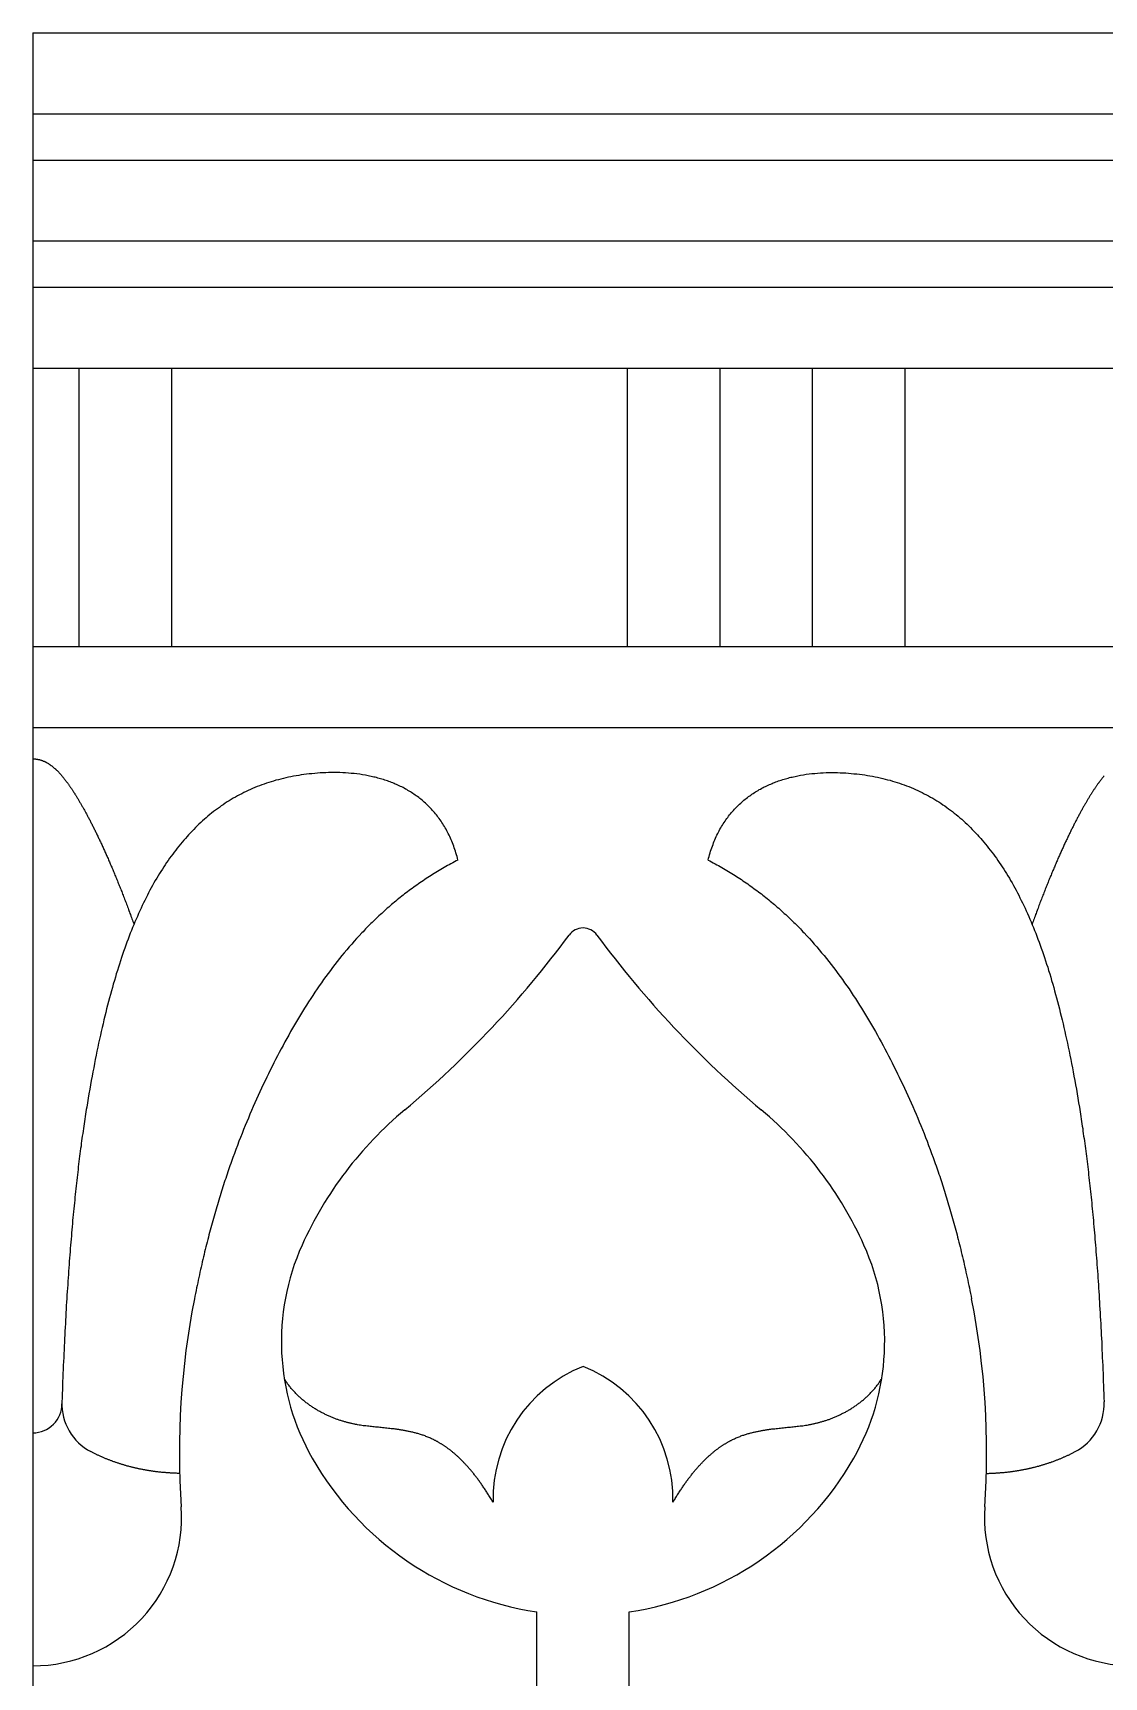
# Model space of a CAD drawing. Extents: x -111 to 2985, y -118 to 122.
# Drawn here: x 88.83 to 102.02, y 20.94 to 41.2 of the extents above; entities that cross this region are included whole.
import ezdxf

# ---------------------------------------------------------------- set-up
doc = ezdxf.new("R2010")
doc.units = 0
doc.layers.add('LAYER_03', color=5, linetype='CONTINUOUS')

msp = doc.modelspace()

# ---------------------------------------------------------------- linework, layer by layer
at = {"layer": 'LAYER_03'}
for points in [[(88.832, 41.2), (88.832, 4.476)], [(88.832, 41.2), (115.933, 41.2)], [(88.832, 40.203), (115.933, 40.203)], [(88.832, 39.633), (115.933, 39.633)], [(88.832, 38.636), (115.933, 38.636)], [(88.832, 38.066), (115.933, 38.066)], [(88.832, 37.069), (115.933, 37.069)], [(89.401, 33.638), (89.401, 37.069)], [(90.541, 33.638), (90.541, 37.069)], [(96.156, 33.638), (96.156, 37.069)], [(97.296, 33.638), (97.296, 37.069)], [(98.435, 33.638), (98.435, 37.069)], [(99.575, 33.638), (99.575, 37.069)], [(88.832, 33.638), (115.933, 33.638)], [(88.832, 32.641), (115.933, 32.641)], [(88.832, 32.254), (88.836, 32.254), (88.84, 32.254), (88.844, 32.254), (88.848, 32.254), (88.853, 32.254), (88.857, 32.253), (88.861, 32.253), (88.865, 32.253), (88.869, 32.252), (88.874, 32.252), (88.878, 32.251), (88.882, 32.251), (88.886, 32.25), (88.89, 32.249), (88.894, 32.248), (88.899, 32.248), (88.903, 32.247), (88.907, 32.246), (88.911, 32.245), (88.915, 32.244), (88.919, 32.243), (88.923, 32.241), (88.928, 32.24), (88.932, 32.239), (88.936, 32.238), (88.94, 32.236), (88.944, 32.235), (88.948, 32.233), (88.952, 32.232), (88.956, 32.23), (88.96, 32.228), (88.964, 32.227), (88.969, 32.225), (88.973, 32.223), (88.977, 32.221), (88.981, 32.219), (88.985, 32.217), (88.989, 32.215), (88.993, 32.213), (88.997, 32.211), (89.001, 32.208), (89.005, 32.206), (89.009, 32.204), (89.014, 32.201), (89.018, 32.199), (89.022, 32.196), (89.026, 32.194), (89.03, 32.191), (89.034, 32.188), (89.038, 32.186), (89.042, 32.183), (89.046, 32.18), (89.05, 32.177), (89.054, 32.174), (89.058, 32.171), (89.063, 32.168), (89.067, 32.165), (89.071, 32.161), (89.075, 32.158), (89.079, 32.155), (89.083, 32.151), (89.087, 32.148), (89.091, 32.144), (89.095, 32.141), (89.1, 32.137), (89.104, 32.133), (89.108, 32.13), (89.112, 32.126), (89.116, 32.122), (89.12, 32.118), (89.124, 32.114), (89.129, 32.11), (89.133, 32.106), (89.137, 32.102), (89.141, 32.097), (89.145, 32.093), (89.149, 32.089), (89.154, 32.084), (89.158, 32.08), (89.162, 32.075), (89.166, 32.071), (89.17, 32.066), (89.174, 32.061), (89.179, 32.056), (89.183, 32.051), (89.187, 32.046), (89.191, 32.041), (89.196, 32.036), (89.2, 32.031), (89.204, 32.026), (89.208, 32.021), (89.213, 32.016), (89.217, 32.01), (89.221, 32.005), (89.226, 31.999), (89.23, 31.994), (89.234, 31.988), (89.239, 31.982), (89.243, 31.977), (89.247, 31.971), (89.252, 31.965), (89.256, 31.959), (89.26, 31.953), (89.265, 31.947), (89.269, 31.941), (89.274, 31.935), (89.278, 31.928), (89.282, 31.922), (89.287, 31.916), (89.291, 31.909), (89.296, 31.903), (89.3, 31.896), (89.305, 31.889), (89.309, 31.883), (89.314, 31.876), (89.318, 31.869), (89.323, 31.862), (89.327, 31.855), (89.332, 31.848), (89.336, 31.841), (89.341, 31.834), (89.346, 31.827), (89.35, 31.819), (89.355, 31.812), (89.359, 31.805), (89.364, 31.797), (89.369, 31.789), (89.373, 31.782), (89.378, 31.774), (89.383, 31.766), (89.388, 31.759), (89.392, 31.751), (89.397, 31.743), (89.402, 31.735), (89.407, 31.727), (89.411, 31.718), (89.416, 31.71), (89.421, 31.702), (89.426, 31.693), (89.431, 31.685), (89.436, 31.677), (89.44, 31.668), (89.445, 31.659), (89.45, 31.651), (89.455, 31.642), (89.46, 31.633), (89.465, 31.624), (89.47, 31.615), (89.475, 31.606), (89.48, 31.597), (89.485, 31.588), (89.49, 31.578), (89.495, 31.569), (89.5, 31.56), (89.505, 31.55), (89.51, 31.541), (89.515, 31.531), (89.52, 31.521), (89.525, 31.512), (89.531, 31.502), (89.536, 31.492), (89.541, 31.482), (89.546, 31.472), (89.551, 31.462), (89.556, 31.452), (89.561, 31.441), (89.567, 31.431), (89.572, 31.421), (89.577, 31.41), (89.582, 31.4), (89.588, 31.389), (89.593, 31.379), (89.598, 31.368), (89.603, 31.357), (89.609, 31.346), (89.614, 31.335), (89.619, 31.324), (89.625, 31.313), (89.63, 31.302), (89.636, 31.291), (89.641, 31.279), (89.646, 31.268), (89.652, 31.256), (89.657, 31.245), (89.663, 31.233), (89.668, 31.222), (89.673, 31.21), (89.679, 31.198), (89.684, 31.186), (89.69, 31.174), (89.695, 31.162), (89.701, 31.15), (89.706, 31.138), (89.712, 31.126), (89.717, 31.113), (89.723, 31.101), (89.729, 31.088), (89.734, 31.076), (89.74, 31.063), (89.745, 31.05), (89.751, 31.038), (89.757, 31.025), (89.762, 31.012), (89.768, 30.999), (89.774, 30.986), (89.779, 30.973), (89.785, 30.959), (89.791, 30.946), (89.796, 30.933), (89.802, 30.919), (89.808, 30.906), (89.814, 30.892), (89.819, 30.878), (89.825, 30.865), (89.831, 30.851), (89.837, 30.837), (89.842, 30.823), (89.848, 30.809), (89.854, 30.795), (89.86, 30.781), (89.866, 30.766), (89.872, 30.752), (89.877, 30.737), (89.883, 30.723), (89.889, 30.708), (89.895, 30.694), (89.901, 30.679), (89.907, 30.664), (89.913, 30.649), (89.919, 30.634), (89.925, 30.619), (89.931, 30.604), (89.937, 30.589), (89.942, 30.573), (89.948, 30.558), (89.954, 30.543), (89.96, 30.527), (89.966, 30.511), (89.973, 30.496), (89.979, 30.48), (89.985, 30.464), (89.991, 30.448), (89.997, 30.432), (90.003, 30.416), (90.009, 30.4), (90.015, 30.384), (90.021, 30.367), (90.027, 30.351), (90.033, 30.335), (90.039, 30.318), (90.046, 30.301), (90.052, 30.285), (90.058, 30.268), (90.064, 30.251), (90.07, 30.234), (90.076, 30.217)], [(94.066, 31.007), (94.061, 31.029), (94.055, 31.052), (94.048, 31.073), (94.042, 31.095), (94.035, 31.117), (94.028, 31.138), (94.021, 31.158), (94.014, 31.179), (94.006, 31.199), (93.999, 31.219), (93.991, 31.239), (93.982, 31.258), (93.974, 31.277), (93.965, 31.296), (93.957, 31.315), (93.948, 31.333), (93.938, 31.351), (93.929, 31.369), (93.92, 31.387), (93.91, 31.404), (93.9, 31.421), (93.89, 31.438), (93.879, 31.454), (93.869, 31.471), (93.858, 31.487), (93.847, 31.502), (93.836, 31.518), (93.825, 31.533), (93.814, 31.548), (93.802, 31.563), (93.79, 31.577), (93.779, 31.592), (93.767, 31.606), (93.754, 31.62), (93.742, 31.633), (93.73, 31.647), (93.717, 31.66), (93.704, 31.672), (93.691, 31.685), (93.678, 31.698), (93.665, 31.71), (93.652, 31.722), (93.638, 31.733), (93.624, 31.745), (93.611, 31.756), (93.597, 31.767), (93.583, 31.778), (93.569, 31.789), (93.554, 31.799), (93.54, 31.809), (93.525, 31.819), (93.511, 31.829), (93.496, 31.839), (93.481, 31.848), (93.466, 31.857), (93.451, 31.866), (93.436, 31.875), (93.421, 31.883), (93.405, 31.892), (93.39, 31.9), (93.374, 31.908), (93.359, 31.915), (93.343, 31.923), (93.327, 31.93), (93.311, 31.938), (93.295, 31.944), (93.279, 31.951), (93.263, 31.958), (93.247, 31.964), (93.231, 31.97), (93.214, 31.977), (93.198, 31.982), (93.181, 31.988), (93.165, 31.994), (93.148, 31.999), (93.131, 32.004), (93.114, 32.009), (93.098, 32.014), (93.081, 32.018), (93.064, 32.023), (93.047, 32.027), (93.03, 32.031), (93.013, 32.035), (92.996, 32.039), (92.978, 32.043), (92.961, 32.046), (92.944, 32.05), (92.927, 32.053), (92.892, 32.059), (92.858, 32.064), (92.823, 32.069), (92.788, 32.073), (92.753, 32.076), (92.718, 32.079), (92.683, 32.082), (92.648, 32.084), (92.613, 32.085), (92.578, 32.086), (92.544, 32.086), (92.509, 32.086), (92.474, 32.085), (92.44, 32.084), (92.405, 32.083), (92.371, 32.081), (92.337, 32.078), (92.303, 32.076), (92.269, 32.072), (92.236, 32.069), (92.203, 32.065), (92.17, 32.061), (92.137, 32.056), (92.105, 32.051), (92.073, 32.046), (92.041, 32.04), (92.009, 32.034), (91.978, 32.027), (91.947, 32.02), (91.916, 32.013), (91.886, 32.006), (91.855, 31.998), (91.825, 31.99), (91.795, 31.981), (91.766, 31.972), (91.737, 31.963), (91.708, 31.953), (91.679, 31.943), (91.65, 31.933), (91.622, 31.922), (91.594, 31.912), (91.566, 31.9), (91.538, 31.889), (91.511, 31.877), (91.484, 31.864), (91.457, 31.852), (91.43, 31.839), (91.404, 31.825), (91.378, 31.812), (91.352, 31.798), (91.326, 31.783), (91.3, 31.769), (91.275, 31.754), (91.25, 31.738), (91.225, 31.723), (91.2, 31.707), (91.176, 31.69), (91.152, 31.674), (91.128, 31.657), (91.104, 31.64), (91.08, 31.622), (91.057, 31.604), (91.033, 31.586), (91.01, 31.567), (90.988, 31.548), (90.965, 31.529), (90.943, 31.51), (90.921, 31.49), (90.899, 31.47), (90.877, 31.449), (90.855, 31.429), (90.834, 31.408), (90.813, 31.386), (90.792, 31.365), (90.771, 31.343), (90.75, 31.32), (90.73, 31.298), (90.709, 31.275), (90.689, 31.252), (90.669, 31.228), (90.649, 31.204), (90.63, 31.18), (90.61, 31.156), (90.591, 31.131), (90.572, 31.106), (90.553, 31.081), (90.535, 31.056), (90.516, 31.03), (90.498, 31.003), (90.479, 30.977), (90.461, 30.95), (90.444, 30.923), (90.426, 30.896), (90.408, 30.868), (90.391, 30.84), (90.374, 30.812), (90.356, 30.783), (90.339, 30.754), (90.323, 30.725), (90.306, 30.695), (90.29, 30.665), (90.273, 30.635), (90.257, 30.605), (90.241, 30.574), (90.225, 30.543), (90.209, 30.511), (90.194, 30.479), (90.178, 30.447), (90.163, 30.414), (90.148, 30.381), (90.133, 30.348), (90.118, 30.314), (90.103, 30.28), (90.088, 30.246), (90.074, 30.211), (90.06, 30.176), (90.045, 30.141), (90.031, 30.105), (90.017, 30.069), (90.003, 30.032), (89.99, 29.995), (89.976, 29.958), (89.963, 29.92), (89.949, 29.882), (89.936, 29.844), (89.923, 29.805), (89.91, 29.766), (89.897, 29.726), (89.884, 29.686), (89.872, 29.646), (89.859, 29.605), (89.847, 29.564), (89.835, 29.522), (89.822, 29.48), (89.81, 29.438), (89.798, 29.395), (89.786, 29.352), (89.775, 29.308), (89.763, 29.264), (89.751, 29.22), (89.74, 29.175), (89.729, 29.129), (89.717, 29.084), (89.706, 29.038), (89.695, 28.991), (89.684, 28.944), (89.673, 28.896), (89.663, 28.849), (89.652, 28.8), (89.641, 28.752), (89.631, 28.702), (89.62, 28.653), (89.61, 28.603), (89.6, 28.552), (89.59, 28.501), (89.58, 28.449), (89.57, 28.397), (89.56, 28.345), (89.55, 28.292), (89.54, 28.238), (89.531, 28.184), (89.521, 28.129), (89.512, 28.073), (89.503, 28.017), (89.494, 27.961), (89.489, 27.932), (89.484, 27.904), (89.48, 27.875), (89.475, 27.846), (89.471, 27.816), (89.467, 27.787), (89.462, 27.757), (89.458, 27.728), (89.453, 27.698), (89.449, 27.668), (89.445, 27.637), (89.44, 27.607), (89.436, 27.576), (89.432, 27.546), (89.428, 27.515), (89.424, 27.483), (89.419, 27.452), (89.415, 27.42), (89.411, 27.389), (89.407, 27.357), (89.403, 27.325), (89.399, 27.292), (89.395, 27.26), (89.391, 27.227), (89.387, 27.194), (89.383, 27.161), (89.379, 27.128), (89.376, 27.094), (89.372, 27.06), (89.368, 27.026), (89.364, 26.992), (89.361, 26.958), (89.357, 26.923), (89.353, 26.888), (89.35, 26.853), (89.346, 26.818), (89.342, 26.783), (89.339, 26.747), (89.335, 26.711), (89.332, 26.675), (89.328, 26.638), (89.325, 26.602), (89.321, 26.565), (89.318, 26.528), (89.315, 26.49), (89.311, 26.453), (89.308, 26.415), (89.305, 26.377), (89.302, 26.338), (89.298, 26.3), (89.295, 26.261), (89.292, 26.222), (89.289, 26.182), (89.286, 26.143), (89.283, 26.103), (89.28, 26.063), (89.277, 26.023), (89.274, 25.982), (89.271, 25.941), (89.268, 25.9), (89.265, 25.858), (89.262, 25.817), (89.26, 25.775), (89.257, 25.733), (89.254, 25.69), (89.251, 25.647), (89.249, 25.604), (89.246, 25.561), (89.243, 25.517), (89.241, 25.473), (89.238, 25.429), (89.236, 25.385), (89.233, 25.34), (89.231, 25.295), (89.229, 25.249), (89.226, 25.204), (89.224, 25.158), (89.222, 25.112), (89.219, 25.065), (89.217, 25.018), (89.215, 24.971), (89.213, 24.924), (89.211, 24.876), (89.208, 24.828), (89.206, 24.779), (89.204, 24.731), (89.202, 24.682), (89.2, 24.632), (89.198, 24.583), (89.197, 24.533), (89.195, 24.482), (89.193, 24.432), (89.191, 24.381), (89.189, 24.33)], [(97.148, 31.007), (97.153, 31.029), (97.159, 31.052), (97.166, 31.073), (97.172, 31.095), (97.179, 31.117), (97.186, 31.138), (97.193, 31.158), (97.2, 31.179), (97.208, 31.199), (97.215, 31.219), (97.223, 31.239), (97.231, 31.258), (97.24, 31.277), (97.248, 31.296), (97.257, 31.315), (97.266, 31.333), (97.275, 31.351), (97.285, 31.369), (97.294, 31.387), (97.304, 31.404), (97.314, 31.421), (97.324, 31.438), (97.335, 31.454), (97.345, 31.471), (97.356, 31.487), (97.367, 31.502), (97.378, 31.518), (97.389, 31.533), (97.4, 31.548), (97.412, 31.563), (97.423, 31.577), (97.435, 31.592), (97.447, 31.606), (97.46, 31.62), (97.472, 31.633), (97.484, 31.647), (97.497, 31.66), (97.51, 31.672), (97.523, 31.685), (97.536, 31.698), (97.549, 31.71), (97.562, 31.722), (97.576, 31.733), (97.589, 31.745), (97.603, 31.756), (97.617, 31.767), (97.631, 31.778), (97.645, 31.789), (97.66, 31.799), (97.674, 31.809), (97.688, 31.819), (97.703, 31.829), (97.718, 31.839), (97.733, 31.848), (97.748, 31.857), (97.763, 31.866), (97.778, 31.875), (97.793, 31.883), (97.808, 31.892), (97.824, 31.9), (97.839, 31.908), (97.855, 31.915), (97.871, 31.923), (97.887, 31.93), (97.903, 31.938), (97.919, 31.944), (97.935, 31.951), (97.951, 31.958), (97.967, 31.964), (97.983, 31.97), (98, 31.977), (98.016, 31.982), (98.033, 31.988), (98.049, 31.994), (98.066, 31.999), (98.083, 32.004), (98.099, 32.009), (98.116, 32.014), (98.133, 32.018), (98.15, 32.023), (98.167, 32.027), (98.184, 32.031), (98.201, 32.035), (98.218, 32.039), (98.235, 32.043), (98.253, 32.046), (98.27, 32.05), (98.287, 32.053), (98.322, 32.059), (98.356, 32.064), (98.391, 32.069), (98.426, 32.073), (98.461, 32.076), (98.496, 32.079), (98.531, 32.082), (98.566, 32.084), (98.601, 32.085), (98.636, 32.086), (98.67, 32.086), (98.705, 32.086), (98.74, 32.085), (98.774, 32.084), (98.809, 32.083), (98.843, 32.081), (98.877, 32.078), (98.911, 32.076), (98.944, 32.072), (98.978, 32.069), (99.011, 32.065), (99.044, 32.061), (99.077, 32.056), (99.109, 32.051), (99.141, 32.046), (99.173, 32.04), (99.205, 32.034), (99.236, 32.027), (99.267, 32.02), (99.298, 32.013), (99.328, 32.006), (99.359, 31.998), (99.389, 31.99), (99.419, 31.981), (99.448, 31.972), (99.477, 31.963), (99.506, 31.953), (99.535, 31.943), (99.564, 31.933), (99.592, 31.922), (99.62, 31.912), (99.648, 31.9), (99.676, 31.889), (99.703, 31.877), (99.73, 31.864), (99.757, 31.852), (99.784, 31.839), (99.81, 31.825), (99.836, 31.812), (99.862, 31.798), (99.888, 31.783), (99.914, 31.769), (99.939, 31.754), (99.964, 31.738), (99.989, 31.723), (100.014, 31.707), (100.038, 31.69), (100.062, 31.674), (100.086, 31.657), (100.11, 31.64), (100.134, 31.622), (100.157, 31.604), (100.18, 31.586), (100.203, 31.567), (100.226, 31.548), (100.249, 31.529), (100.271, 31.51), (100.293, 31.49), (100.315, 31.47), (100.337, 31.449), (100.359, 31.429), (100.38, 31.408), (100.401, 31.386), (100.422, 31.365), (100.443, 31.343), (100.464, 31.32), (100.484, 31.298), (100.505, 31.275), (100.525, 31.252), (100.545, 31.228), (100.564, 31.204), (100.584, 31.18), (100.603, 31.156), (100.623, 31.131), (100.642, 31.106), (100.661, 31.081), (100.679, 31.056), (100.698, 31.03), (100.716, 31.003), (100.734, 30.977), (100.753, 30.95), (100.77, 30.923), (100.788, 30.896), (100.806, 30.868), (100.823, 30.84), (100.84, 30.812), (100.858, 30.783), (100.874, 30.754), (100.891, 30.725), (100.908, 30.695), (100.924, 30.665), (100.941, 30.635), (100.957, 30.605), (100.973, 30.574), (100.989, 30.543), (101.005, 30.511), (101.02, 30.479), (101.036, 30.447), (101.051, 30.414), (101.066, 30.381), (101.081, 30.348), (101.096, 30.314), (101.111, 30.28), (101.125, 30.246), (101.14, 30.211), (101.154, 30.176), (101.169, 30.141), (101.183, 30.105), (101.197, 30.069), (101.21, 30.032), (101.224, 29.995), (101.238, 29.958), (101.251, 29.92), (101.265, 29.882), (101.278, 29.844), (101.291, 29.805), (101.304, 29.766), (101.317, 29.726), (101.33, 29.686), (101.342, 29.646), (101.355, 29.605), (101.367, 29.564), (101.379, 29.522), (101.392, 29.48), (101.404, 29.438), (101.416, 29.395), (101.428, 29.352), (101.439, 29.308), (101.451, 29.264), (101.462, 29.22), (101.474, 29.175), (101.485, 29.129), (101.497, 29.084), (101.508, 29.038), (101.519, 28.991), (101.53, 28.944), (101.541, 28.896), (101.551, 28.849), (101.562, 28.8), (101.573, 28.752), (101.583, 28.702), (101.593, 28.653), (101.604, 28.603), (101.614, 28.552), (101.624, 28.501), (101.634, 28.449), (101.644, 28.397), (101.654, 28.345), (101.664, 28.292), (101.673, 28.238), (101.683, 28.184), (101.693, 28.129), (101.702, 28.073), (101.711, 28.017), (101.72, 27.961), (101.725, 27.932), (101.73, 27.904), (101.734, 27.875), (101.739, 27.846), (101.743, 27.816), (101.747, 27.787), (101.752, 27.757), (101.756, 27.728), (101.761, 27.698), (101.765, 27.668), (101.769, 27.637), (101.773, 27.607), (101.778, 27.576), (101.782, 27.546), (101.786, 27.515), (101.79, 27.483), (101.794, 27.452), (101.799, 27.42), (101.803, 27.389), (101.807, 27.357), (101.811, 27.325), (101.815, 27.292), (101.819, 27.26), (101.823, 27.227), (101.827, 27.194), (101.831, 27.161), (101.834, 27.128), (101.838, 27.094), (101.842, 27.06), (101.846, 27.026), (101.85, 26.992), (101.853, 26.958), (101.857, 26.923), (101.861, 26.888), (101.864, 26.853), (101.868, 26.818), (101.872, 26.783), (101.875, 26.747), (101.879, 26.711), (101.882, 26.675), (101.886, 26.638), (101.889, 26.602), (101.893, 26.565), (101.896, 26.528), (101.899, 26.49), (101.903, 26.453), (101.906, 26.415), (101.909, 26.377), (101.912, 26.338), (101.916, 26.3), (101.919, 26.261), (101.922, 26.222), (101.925, 26.182), (101.928, 26.143), (101.931, 26.103), (101.934, 26.063), (101.937, 26.023), (101.94, 25.982), (101.943, 25.941), (101.946, 25.9), (101.949, 25.858), (101.952, 25.817), (101.954, 25.775), (101.957, 25.733), (101.96, 25.69), (101.963, 25.647), (101.965, 25.604), (101.968, 25.561), (101.97, 25.517), (101.973, 25.473), (101.976, 25.429), (101.978, 25.385), (101.981, 25.34), (101.983, 25.295), (101.985, 25.249), (101.988, 25.204), (101.99, 25.158), (101.992, 25.112), (101.995, 25.065), (101.997, 25.018), (101.999, 24.971), (102.001, 24.924), (102.003, 24.876), (102.005, 24.828), (102.008, 24.779), (102.01, 24.731), (102.012, 24.682), (102.014, 24.632), (102.015, 24.583), (102.017, 24.533), (102.019, 24.482), (102.021, 24.432), (102.023, 24.381), (102.025, 24.33)], [(102.027, 32.046), (102.023, 32.041), (102.018, 32.036), (102.014, 32.031), (102.01, 32.026), (102.005, 32.021), (102.001, 32.016), (101.997, 32.01), (101.993, 32.005), (101.988, 31.999), (101.984, 31.994), (101.98, 31.988), (101.975, 31.982), (101.971, 31.977), (101.967, 31.971), (101.962, 31.965), (101.958, 31.959), (101.954, 31.953), (101.949, 31.947), (101.945, 31.941), (101.94, 31.935), (101.936, 31.928), (101.932, 31.922), (101.927, 31.916), (101.923, 31.909), (101.918, 31.903), (101.914, 31.896), (101.909, 31.889), (101.905, 31.883), (101.9, 31.876), (101.896, 31.869), (101.891, 31.862), (101.887, 31.855), (101.882, 31.848), (101.878, 31.841), (101.873, 31.834), (101.868, 31.827), (101.864, 31.819), (101.859, 31.812), (101.854, 31.805), (101.85, 31.797), (101.845, 31.789), (101.84, 31.782), (101.836, 31.774), (101.831, 31.766), (101.826, 31.759), (101.822, 31.751), (101.817, 31.743), (101.812, 31.735), (101.807, 31.727), (101.803, 31.718), (101.798, 31.71), (101.793, 31.702), (101.788, 31.693), (101.783, 31.685), (101.778, 31.677), (101.773, 31.668), (101.769, 31.659), (101.764, 31.651), (101.759, 31.642), (101.754, 31.633), (101.749, 31.624), (101.744, 31.615), (101.739, 31.606), (101.734, 31.597), (101.729, 31.588), (101.724, 31.578), (101.719, 31.569), (101.714, 31.56), (101.709, 31.55), (101.704, 31.541), (101.699, 31.531), (101.694, 31.521), (101.689, 31.512), (101.683, 31.502), (101.678, 31.492), (101.673, 31.482), (101.668, 31.472), (101.663, 31.462), (101.658, 31.452), (101.652, 31.441), (101.647, 31.431), (101.642, 31.421), (101.637, 31.41), (101.632, 31.4), (101.626, 31.389), (101.621, 31.379), (101.616, 31.368), (101.61, 31.357), (101.605, 31.346), (101.6, 31.335), (101.595, 31.324), (101.589, 31.313), (101.584, 31.302), (101.578, 31.291), (101.573, 31.279), (101.568, 31.268), (101.562, 31.256), (101.557, 31.245), (101.551, 31.233), (101.546, 31.222), (101.541, 31.21), (101.535, 31.198), (101.53, 31.186), (101.524, 31.174), (101.519, 31.162), (101.513, 31.15), (101.508, 31.138), (101.502, 31.126), (101.496, 31.113), (101.491, 31.101), (101.485, 31.088), (101.48, 31.076), (101.474, 31.063), (101.469, 31.05), (101.463, 31.038), (101.457, 31.025), (101.452, 31.012), (101.446, 30.999), (101.44, 30.986), (101.435, 30.973), (101.429, 30.959), (101.423, 30.946), (101.418, 30.933), (101.412, 30.919), (101.406, 30.906), (101.4, 30.892), (101.395, 30.878), (101.389, 30.865), (101.383, 30.851), (101.377, 30.837), (101.372, 30.823), (101.366, 30.809), (101.36, 30.795), (101.354, 30.781), (101.348, 30.766), (101.342, 30.752), (101.337, 30.737), (101.331, 30.723), (101.325, 30.708), (101.319, 30.694), (101.313, 30.679), (101.307, 30.664), (101.301, 30.649), (101.295, 30.634), (101.289, 30.619), (101.283, 30.604), (101.277, 30.589), (101.271, 30.573), (101.265, 30.558), (101.259, 30.543), (101.253, 30.527), (101.247, 30.511), (101.241, 30.496), (101.235, 30.48), (101.229, 30.464), (101.223, 30.448), (101.217, 30.432), (101.211, 30.416), (101.205, 30.4), (101.199, 30.384), (101.193, 30.367), (101.187, 30.351), (101.181, 30.335), (101.175, 30.318), (101.168, 30.301), (101.162, 30.285), (101.156, 30.268), (101.15, 30.251), (101.144, 30.234), (101.138, 30.217)], [(94.066, 31.007), (94.045, 30.996), (94.024, 30.985), (94.002, 30.973), (93.981, 30.962), (93.96, 30.95), (93.939, 30.939), (93.918, 30.927), (93.898, 30.915), (93.877, 30.903), (93.857, 30.891), (93.836, 30.879), (93.816, 30.867), (93.796, 30.855), (93.775, 30.843), (93.755, 30.83), (93.735, 30.818), (93.716, 30.805), (93.696, 30.792), (93.676, 30.779), (93.657, 30.766), (93.637, 30.753), (93.618, 30.74), (93.598, 30.727), (93.579, 30.714), (93.56, 30.7), (93.541, 30.687), (93.522, 30.673), (93.503, 30.659), (93.484, 30.646), (93.466, 30.632), (93.447, 30.618), (93.429, 30.604), (93.41, 30.59), (93.392, 30.575), (93.374, 30.561), (93.356, 30.547), (93.338, 30.532), (93.32, 30.517), (93.302, 30.503), (93.284, 30.488), (93.266, 30.473), (93.249, 30.458), (93.231, 30.443), (93.214, 30.428), (93.196, 30.413), (93.179, 30.398), (93.162, 30.382), (93.145, 30.367), (93.128, 30.351), (93.111, 30.336), (93.094, 30.32), (93.077, 30.304), (93.06, 30.288), (93.044, 30.272), (93.027, 30.256), (93.011, 30.24), (92.994, 30.224), (92.978, 30.208), (92.962, 30.192), (92.946, 30.175), (92.93, 30.159), (92.914, 30.142), (92.898, 30.125), (92.882, 30.109), (92.85, 30.075), (92.819, 30.041), (92.788, 30.007), (92.758, 29.972), (92.727, 29.937), (92.697, 29.902), (92.667, 29.866), (92.638, 29.831), (92.609, 29.794), (92.58, 29.758), (92.551, 29.721), (92.523, 29.685), (92.495, 29.647), (92.467, 29.61), (92.439, 29.572), (92.412, 29.534), (92.385, 29.496), (92.358, 29.457), (92.331, 29.419), (92.305, 29.38), (92.279, 29.34), (92.253, 29.301), (92.227, 29.261), (92.201, 29.221), (92.176, 29.181), (92.151, 29.14), (92.126, 29.1), (92.102, 29.059), (92.077, 29.018), (92.053, 28.976), (92.029, 28.935), (92.005, 28.893), (91.982, 28.851), (91.958, 28.809), (91.935, 28.766), (91.912, 28.723), (91.889, 28.681), (91.866, 28.638), (91.844, 28.594), (91.821, 28.551), (91.799, 28.507), (91.777, 28.463), (91.755, 28.419), (91.734, 28.375), (91.712, 28.331), (91.691, 28.286), (91.669, 28.242), (91.648, 28.197), (91.627, 28.152), (91.607, 28.106), (91.586, 28.061), (91.565, 28.015), (91.545, 27.969), (91.525, 27.923), (91.505, 27.876), (91.485, 27.829), (91.465, 27.782), (91.446, 27.735), (91.426, 27.687), (91.407, 27.639), (91.388, 27.59), (91.369, 27.542), (91.35, 27.492), (91.332, 27.443), (91.313, 27.393), (91.295, 27.343), (91.286, 27.318), (91.277, 27.292), (91.268, 27.267), (91.259, 27.241), (91.25, 27.215), (91.241, 27.19), (91.232, 27.164), (91.223, 27.138), (91.214, 27.112), (91.206, 27.085), (91.197, 27.059), (91.188, 27.033), (91.18, 27.006), (91.171, 26.979), (91.163, 26.952), (91.154, 26.926), (91.146, 26.898), (91.137, 26.871), (91.129, 26.844), (91.121, 26.817), (91.112, 26.789), (91.104, 26.761), (91.096, 26.734), (91.088, 26.706), (91.079, 26.678), (91.071, 26.649), (91.063, 26.621), (91.055, 26.592), (91.047, 26.564), (91.039, 26.535), (91.032, 26.506), (91.024, 26.477), (91.016, 26.448), (91.008, 26.419), (91, 26.389), (90.993, 26.36), (90.985, 26.33), (90.977, 26.3), (90.97, 26.27), (90.962, 26.24), (90.955, 26.209), (90.947, 26.179), (90.94, 26.148), (90.933, 26.117), (90.925, 26.086), (90.918, 26.055), (90.911, 26.024), (90.904, 25.992), (90.897, 25.961), (90.889, 25.929), (90.882, 25.897), (90.875, 25.865), (90.868, 25.832), (90.861, 25.8), (90.855, 25.767), (90.848, 25.735), (90.841, 25.702), (90.834, 25.668), (90.827, 25.635), (90.821, 25.601)], [(97.148, 31.007), (97.169, 30.996), (97.19, 30.985), (97.212, 30.973), (97.233, 30.962), (97.254, 30.95), (97.275, 30.939), (97.295, 30.927), (97.316, 30.915), (97.337, 30.903), (97.357, 30.891), (97.378, 30.879), (97.398, 30.867), (97.418, 30.855), (97.439, 30.843), (97.459, 30.83), (97.479, 30.818), (97.498, 30.805), (97.518, 30.792), (97.538, 30.779), (97.557, 30.766), (97.577, 30.753), (97.596, 30.74), (97.616, 30.727), (97.635, 30.714), (97.654, 30.7), (97.673, 30.687), (97.692, 30.673), (97.711, 30.659), (97.729, 30.646), (97.748, 30.632), (97.767, 30.618), (97.785, 30.604), (97.804, 30.59), (97.822, 30.575), (97.84, 30.561), (97.858, 30.547), (97.876, 30.532), (97.894, 30.517), (97.912, 30.503), (97.93, 30.488), (97.948, 30.473), (97.965, 30.458), (97.983, 30.443), (98, 30.428), (98.018, 30.413), (98.035, 30.398), (98.052, 30.382), (98.069, 30.367), (98.086, 30.351), (98.103, 30.336), (98.12, 30.32), (98.137, 30.304), (98.154, 30.288), (98.17, 30.272), (98.187, 30.256), (98.203, 30.24), (98.22, 30.224), (98.236, 30.208), (98.252, 30.192), (98.268, 30.175), (98.284, 30.159), (98.3, 30.142), (98.316, 30.125), (98.332, 30.109), (98.364, 30.075), (98.395, 30.041), (98.426, 30.007), (98.456, 29.972), (98.487, 29.937), (98.517, 29.902), (98.546, 29.866), (98.576, 29.831), (98.605, 29.794), (98.634, 29.758), (98.663, 29.721), (98.691, 29.685), (98.719, 29.647), (98.747, 29.61), (98.775, 29.572), (98.802, 29.534), (98.829, 29.496), (98.856, 29.457), (98.883, 29.419), (98.909, 29.38), (98.935, 29.34), (98.961, 29.301), (98.987, 29.261), (99.012, 29.221), (99.038, 29.181), (99.063, 29.14), (99.088, 29.1), (99.112, 29.059), (99.137, 29.018), (99.161, 28.976), (99.185, 28.935), (99.209, 28.893), (99.232, 28.851), (99.256, 28.809), (99.279, 28.766), (99.302, 28.723), (99.325, 28.681), (99.348, 28.638), (99.37, 28.594), (99.393, 28.551), (99.415, 28.507), (99.437, 28.463), (99.459, 28.419), (99.48, 28.375), (99.502, 28.331), (99.523, 28.286), (99.545, 28.242), (99.566, 28.197), (99.587, 28.152), (99.607, 28.106), (99.628, 28.061), (99.649, 28.015), (99.669, 27.969), (99.689, 27.923), (99.709, 27.876), (99.729, 27.829), (99.749, 27.782), (99.768, 27.735), (99.788, 27.687), (99.807, 27.639), (99.826, 27.59), (99.845, 27.542), (99.864, 27.492), (99.882, 27.443), (99.901, 27.393), (99.919, 27.343), (99.928, 27.318), (99.937, 27.292), (99.946, 27.267), (99.955, 27.241), (99.964, 27.215), (99.973, 27.19), (99.982, 27.164), (99.991, 27.138), (100, 27.112), (100.008, 27.085), (100.017, 27.059), (100.026, 27.033), (100.034, 27.006), (100.043, 26.979), (100.051, 26.952), (100.06, 26.926), (100.068, 26.898), (100.077, 26.871), (100.085, 26.844), (100.093, 26.817), (100.102, 26.789), (100.11, 26.761), (100.118, 26.734), (100.126, 26.706), (100.134, 26.678), (100.143, 26.649), (100.151, 26.621), (100.159, 26.592), (100.167, 26.564), (100.175, 26.535), (100.182, 26.506), (100.19, 26.477), (100.198, 26.448), (100.206, 26.419), (100.214, 26.389), (100.221, 26.36), (100.229, 26.33), (100.236, 26.3), (100.244, 26.27), (100.252, 26.24), (100.259, 26.209), (100.266, 26.179), (100.274, 26.148), (100.281, 26.117), (100.289, 26.086), (100.296, 26.055), (100.303, 26.024), (100.31, 25.992), (100.317, 25.961), (100.324, 25.929), (100.332, 25.897), (100.339, 25.865), (100.346, 25.832), (100.352, 25.8), (100.359, 25.767), (100.366, 25.735), (100.373, 25.702), (100.38, 25.668), (100.387, 25.635), (100.393, 25.601)], [(94.499, 23.094), (94.492, 23.106), (94.485, 23.118), (94.478, 23.13), (94.471, 23.141), (94.464, 23.153), (94.457, 23.164), (94.449, 23.176), (94.442, 23.187), (94.435, 23.198), (94.428, 23.209), (94.421, 23.22), (94.414, 23.231), (94.407, 23.242), (94.4, 23.252), (94.393, 23.263), (94.386, 23.273), (94.379, 23.283), (94.372, 23.294), (94.365, 23.304), (94.358, 23.314), (94.351, 23.324), (94.345, 23.333), (94.338, 23.343), (94.331, 23.353), (94.324, 23.362), (94.317, 23.371), (94.31, 23.381), (94.303, 23.39), (94.296, 23.399), (94.289, 23.408), (94.283, 23.417), (94.276, 23.425), (94.269, 23.434), (94.262, 23.443), (94.255, 23.451), (94.249, 23.46), (94.242, 23.468), (94.235, 23.476), (94.228, 23.484), (94.221, 23.492), (94.215, 23.5), (94.208, 23.508), (94.201, 23.516), (94.195, 23.523), (94.188, 23.531), (94.181, 23.538), (94.175, 23.546), (94.168, 23.553), (94.161, 23.56), (94.155, 23.568), (94.148, 23.575), (94.141, 23.582), (94.135, 23.588), (94.128, 23.595), (94.122, 23.602), (94.115, 23.609), (94.108, 23.615), (94.102, 23.622), (94.095, 23.628), (94.089, 23.634), (94.082, 23.64), (94.076, 23.647), (94.069, 23.653), (94.063, 23.659), (94.056, 23.665), (94.05, 23.67), (94.043, 23.676), (94.037, 23.682), (94.031, 23.687), (94.024, 23.693), (94.018, 23.698), (94.011, 23.704), (94.005, 23.709), (93.999, 23.714), (93.992, 23.72), (93.986, 23.725), (93.979, 23.73), (93.973, 23.735), (93.967, 23.74), (93.961, 23.744), (93.954, 23.749), (93.948, 23.754), (93.942, 23.758), (93.935, 23.763), (93.929, 23.767), (93.923, 23.772), (93.917, 23.776), (93.911, 23.78), (93.904, 23.785), (93.898, 23.789), (93.892, 23.793), (93.886, 23.797), (93.88, 23.801), (93.874, 23.805), (93.867, 23.809), (93.861, 23.813), (93.855, 23.816), (93.849, 23.82), (93.843, 23.824), (93.837, 23.827), (93.831, 23.831), (93.825, 23.834), (93.819, 23.838), (93.813, 23.841), (93.807, 23.844), (93.801, 23.847), (93.795, 23.851), (93.789, 23.854), (93.783, 23.857), (93.777, 23.86), (93.771, 23.863), (93.765, 23.866), (93.754, 23.871), (93.742, 23.877), (93.73, 23.882), (93.719, 23.887), (93.707, 23.892), (93.696, 23.897), (93.684, 23.902), (93.673, 23.906), (93.661, 23.911), (93.65, 23.915), (93.639, 23.919), (93.628, 23.923), (93.617, 23.926), (93.606, 23.93), (93.595, 23.933), (93.584, 23.936), (93.573, 23.94), (93.562, 23.943), (93.551, 23.946), (93.541, 23.948), (93.53, 23.951), (93.519, 23.954), (93.509, 23.956), (93.498, 23.959), (93.488, 23.961), (93.478, 23.963), (93.467, 23.966), (93.457, 23.968), (93.447, 23.97), (93.437, 23.972), (93.427, 23.974), (93.417, 23.976), (93.407, 23.977), (93.397, 23.979), (93.387, 23.981), (93.377, 23.983), (93.368, 23.984), (93.358, 23.986), (93.348, 23.987), (93.339, 23.989), (93.329, 23.99), (93.32, 23.992), (93.311, 23.993), (93.301, 23.994), (93.292, 23.995), (93.283, 23.997), (93.273, 23.998), (93.264, 23.999), (93.246, 24.001), (93.228, 24.003), (93.21, 24.005), (93.192, 24.007), (93.174, 24.009), (93.157, 24.011), (93.139, 24.013), (93.122, 24.014), (93.104, 24.016), (93.087, 24.018), (93.07, 24.019), (93.053, 24.021), (93.036, 24.022), (93.019, 24.024), (93.002, 24.026), (92.985, 24.028), (92.968, 24.03), (92.951, 24.032), (92.934, 24.034), (92.917, 24.036), (92.899, 24.038), (92.882, 24.041), (92.865, 24.044), (92.848, 24.046), (92.831, 24.049), (92.822, 24.051), (92.813, 24.052), (92.805, 24.054), (92.796, 24.056), (92.787, 24.058), (92.778, 24.059), (92.77, 24.061), (92.761, 24.063), (92.752, 24.065), (92.743, 24.067), (92.734, 24.069), (92.725, 24.072), (92.716, 24.074), (92.707, 24.076), (92.698, 24.079), (92.689, 24.081), (92.68, 24.084), (92.671, 24.086), (92.661, 24.089), (92.652, 24.092), (92.643, 24.094), (92.634, 24.097), (92.624, 24.1), (92.615, 24.103), (92.605, 24.107), (92.596, 24.11), (92.587, 24.113), (92.577, 24.116), (92.568, 24.12), (92.558, 24.123), (92.549, 24.127), (92.539, 24.131), (92.529, 24.135), (92.52, 24.138), (92.51, 24.142), (92.501, 24.146), (92.491, 24.15), (92.482, 24.155), (92.472, 24.159), (92.462, 24.163), (92.453, 24.168), (92.443, 24.172), (92.433, 24.177), (92.424, 24.182), (92.414, 24.186), (92.405, 24.191), (92.395, 24.196), (92.386, 24.201), (92.376, 24.206), (92.366, 24.212), (92.357, 24.217), (92.347, 24.222), (92.338, 24.228), (92.328, 24.233), (92.319, 24.239), (92.31, 24.245), (92.3, 24.251), (92.291, 24.257), (92.281, 24.263), (92.272, 24.269), (92.263, 24.275), (92.253, 24.281), (92.244, 24.288), (92.235, 24.294), (92.226, 24.301), (92.217, 24.307), (92.208, 24.314), (92.199, 24.321), (92.19, 24.328), (92.181, 24.335), (92.172, 24.342), (92.163, 24.35), (92.154, 24.357), (92.145, 24.364), (92.137, 24.372), (92.128, 24.38), (92.119, 24.388), (92.111, 24.395), (92.102, 24.403), (92.094, 24.411), (92.086, 24.42), (92.077, 24.428), (92.069, 24.436), (92.061, 24.445), (92.053, 24.453), (92.045, 24.462), (92.037, 24.471), (92.029, 24.48), (92.021, 24.489), (92.014, 24.498), (92.006, 24.507), (91.999, 24.517), (91.991, 24.526), (91.984, 24.536), (91.976, 24.545), (91.969, 24.555), (91.962, 24.565), (91.955, 24.575), (91.948, 24.585), (91.941, 24.595), (91.935, 24.606), (91.928, 24.616)], [(94.499, 23.094), (94.492, 23.106), (94.485, 23.118), (94.478, 23.13), (94.471, 23.141), (94.464, 23.153), (94.457, 23.164), (94.449, 23.176), (94.442, 23.187), (94.435, 23.198), (94.428, 23.209), (94.421, 23.22), (94.414, 23.231), (94.407, 23.242), (94.4, 23.252), (94.393, 23.263), (94.386, 23.273), (94.379, 23.283), (94.372, 23.294), (94.365, 23.304), (94.358, 23.314), (94.351, 23.324), (94.345, 23.333), (94.338, 23.343), (94.331, 23.353), (94.324, 23.362), (94.317, 23.371), (94.31, 23.381), (94.303, 23.39), (94.296, 23.399), (94.289, 23.408), (94.283, 23.417), (94.276, 23.425), (94.269, 23.434), (94.262, 23.443), (94.255, 23.451), (94.249, 23.46), (94.242, 23.468), (94.235, 23.476), (94.228, 23.484), (94.221, 23.492), (94.215, 23.5), (94.208, 23.508), (94.201, 23.516), (94.195, 23.523), (94.188, 23.531), (94.181, 23.538), (94.175, 23.546), (94.168, 23.553), (94.161, 23.56), (94.155, 23.568), (94.148, 23.575), (94.141, 23.582), (94.135, 23.588), (94.128, 23.595), (94.122, 23.602), (94.115, 23.609), (94.108, 23.615), (94.102, 23.622), (94.095, 23.628), (94.089, 23.634), (94.082, 23.64), (94.076, 23.647), (94.069, 23.653), (94.063, 23.659), (94.056, 23.665), (94.05, 23.67), (94.043, 23.676), (94.037, 23.682), (94.031, 23.687), (94.024, 23.693), (94.018, 23.698), (94.011, 23.704), (94.005, 23.709), (93.999, 23.714), (93.992, 23.72), (93.986, 23.725), (93.979, 23.73), (93.973, 23.735), (93.967, 23.74), (93.961, 23.744), (93.954, 23.749), (93.948, 23.754), (93.942, 23.758), (93.935, 23.763), (93.929, 23.767), (93.923, 23.772), (93.917, 23.776), (93.911, 23.78), (93.904, 23.785), (93.898, 23.789), (93.892, 23.793), (93.886, 23.797), (93.88, 23.801), (93.874, 23.805), (93.867, 23.809), (93.861, 23.813), (93.855, 23.816), (93.849, 23.82), (93.843, 23.824), (93.837, 23.827), (93.831, 23.831), (93.825, 23.834), (93.819, 23.838), (93.813, 23.841), (93.807, 23.844), (93.801, 23.847), (93.795, 23.851), (93.789, 23.854), (93.783, 23.857), (93.777, 23.86), (93.771, 23.863), (93.765, 23.866), (93.754, 23.871), (93.742, 23.877), (93.73, 23.882), (93.719, 23.887), (93.707, 23.892), (93.696, 23.897), (93.684, 23.902), (93.673, 23.906), (93.661, 23.911), (93.65, 23.915), (93.639, 23.919), (93.628, 23.923), (93.617, 23.926), (93.606, 23.93), (93.595, 23.933), (93.584, 23.936), (93.573, 23.94), (93.562, 23.943), (93.551, 23.946), (93.541, 23.948), (93.53, 23.951), (93.519, 23.954), (93.509, 23.956), (93.498, 23.959), (93.488, 23.961), (93.478, 23.963), (93.467, 23.966), (93.457, 23.968), (93.447, 23.97), (93.437, 23.972), (93.427, 23.974), (93.417, 23.976), (93.407, 23.977), (93.397, 23.979), (93.387, 23.981), (93.377, 23.983), (93.368, 23.984), (93.358, 23.986), (93.348, 23.987), (93.339, 23.989), (93.329, 23.99), (93.32, 23.992), (93.311, 23.993), (93.301, 23.994), (93.292, 23.995), (93.283, 23.997), (93.273, 23.998), (93.264, 23.999), (93.246, 24.001), (93.228, 24.003), (93.21, 24.005), (93.192, 24.007), (93.174, 24.009), (93.157, 24.011), (93.139, 24.013), (93.122, 24.014), (93.104, 24.016), (93.087, 24.018), (93.07, 24.019), (93.053, 24.021), (93.036, 24.022), (93.019, 24.024), (93.002, 24.026), (92.985, 24.028), (92.968, 24.03), (92.951, 24.032), (92.934, 24.034), (92.917, 24.036), (92.899, 24.038), (92.882, 24.041), (92.865, 24.044), (92.848, 24.046), (92.831, 24.049), (92.822, 24.051), (92.813, 24.052), (92.805, 24.054), (92.796, 24.056), (92.787, 24.058), (92.778, 24.059), (92.77, 24.061), (92.761, 24.063), (92.752, 24.065), (92.743, 24.067), (92.734, 24.069), (92.725, 24.072), (92.716, 24.074), (92.707, 24.076), (92.698, 24.079), (92.689, 24.081), (92.68, 24.084), (92.671, 24.086), (92.661, 24.089), (92.652, 24.092), (92.643, 24.094), (92.634, 24.097), (92.624, 24.1), (92.615, 24.103), (92.605, 24.107), (92.596, 24.11), (92.587, 24.113), (92.577, 24.116), (92.568, 24.12), (92.558, 24.123), (92.549, 24.127), (92.539, 24.131), (92.529, 24.135), (92.52, 24.138), (92.51, 24.142), (92.501, 24.146), (92.491, 24.15), (92.482, 24.155), (92.472, 24.159), (92.462, 24.163), (92.453, 24.168), (92.443, 24.172), (92.433, 24.177), (92.424, 24.182), (92.414, 24.186), (92.405, 24.191), (92.395, 24.196), (92.386, 24.201), (92.376, 24.206), (92.366, 24.212), (92.357, 24.217), (92.347, 24.222), (92.338, 24.228), (92.328, 24.233), (92.319, 24.239), (92.31, 24.245), (92.3, 24.251), (92.291, 24.257), (92.281, 24.263), (92.272, 24.269), (92.263, 24.275), (92.253, 24.281), (92.244, 24.288), (92.235, 24.294), (92.226, 24.301), (92.217, 24.307), (92.208, 24.314), (92.199, 24.321), (92.19, 24.328), (92.181, 24.335), (92.172, 24.342), (92.163, 24.35), (92.154, 24.357), (92.145, 24.364), (92.137, 24.372), (92.128, 24.38), (92.119, 24.388), (92.111, 24.395), (92.102, 24.403), (92.094, 24.411), (92.086, 24.42), (92.077, 24.428), (92.069, 24.436), (92.061, 24.445), (92.053, 24.453), (92.045, 24.462), (92.037, 24.471), (92.029, 24.48), (92.021, 24.489), (92.014, 24.498), (92.006, 24.507), (91.999, 24.517), (91.991, 24.526), (91.984, 24.536), (91.976, 24.545), (91.969, 24.555), (91.962, 24.565), (91.955, 24.575), (91.948, 24.585), (91.941, 24.595), (91.935, 24.606), (91.928, 24.616)], [(96.715, 23.094), (96.722, 23.106), (96.729, 23.118), (96.736, 23.13), (96.743, 23.141), (96.75, 23.153), (96.757, 23.164), (96.764, 23.176), (96.772, 23.187), (96.779, 23.198), (96.786, 23.209), (96.793, 23.22), (96.8, 23.231), (96.807, 23.242), (96.814, 23.252), (96.821, 23.263), (96.828, 23.273), (96.835, 23.283), (96.842, 23.294), (96.849, 23.304), (96.856, 23.314), (96.862, 23.324), (96.869, 23.333), (96.876, 23.343), (96.883, 23.353), (96.89, 23.362), (96.897, 23.371), (96.904, 23.381), (96.911, 23.39), (96.918, 23.399), (96.925, 23.408), (96.931, 23.417), (96.938, 23.425), (96.945, 23.434), (96.952, 23.443), (96.959, 23.451), (96.965, 23.46), (96.972, 23.468), (96.979, 23.476), (96.986, 23.484), (96.992, 23.492), (96.999, 23.5), (97.006, 23.508), (97.013, 23.516), (97.019, 23.523), (97.026, 23.531), (97.033, 23.538), (97.039, 23.546), (97.046, 23.553), (97.053, 23.56), (97.059, 23.568), (97.066, 23.575), (97.073, 23.582), (97.079, 23.588), (97.086, 23.595), (97.092, 23.602), (97.099, 23.609), (97.106, 23.615), (97.112, 23.622), (97.119, 23.628), (97.125, 23.634), (97.132, 23.64), (97.138, 23.647), (97.145, 23.653), (97.151, 23.659), (97.158, 23.665), (97.164, 23.67), (97.171, 23.676), (97.177, 23.682), (97.183, 23.687), (97.19, 23.693), (97.196, 23.698), (97.203, 23.704), (97.209, 23.709), (97.215, 23.714), (97.222, 23.72), (97.228, 23.725), (97.234, 23.73), (97.241, 23.735), (97.247, 23.74), (97.253, 23.744), (97.26, 23.749), (97.266, 23.754), (97.272, 23.758), (97.278, 23.763), (97.285, 23.767), (97.291, 23.772), (97.297, 23.776), (97.303, 23.78), (97.31, 23.785), (97.316, 23.789), (97.322, 23.793), (97.328, 23.797), (97.334, 23.801), (97.34, 23.805), (97.346, 23.809), (97.353, 23.813), (97.359, 23.816), (97.365, 23.82), (97.371, 23.824), (97.377, 23.827), (97.383, 23.831), (97.389, 23.834), (97.395, 23.838), (97.401, 23.841), (97.407, 23.844), (97.413, 23.847), (97.419, 23.851), (97.425, 23.854), (97.431, 23.857), (97.437, 23.86), (97.443, 23.863), (97.449, 23.866), (97.46, 23.871), (97.472, 23.877), (97.484, 23.882), (97.495, 23.887), (97.507, 23.892), (97.518, 23.897), (97.53, 23.902), (97.541, 23.906), (97.552, 23.911), (97.564, 23.915), (97.575, 23.919), (97.586, 23.923), (97.597, 23.926), (97.608, 23.93), (97.619, 23.933), (97.63, 23.936), (97.641, 23.94), (97.652, 23.943), (97.663, 23.946), (97.673, 23.948), (97.684, 23.951), (97.695, 23.954), (97.705, 23.956), (97.716, 23.959), (97.726, 23.961), (97.736, 23.963), (97.747, 23.966), (97.757, 23.968), (97.767, 23.97), (97.777, 23.972), (97.787, 23.974), (97.797, 23.976), (97.807, 23.977), (97.817, 23.979), (97.827, 23.981), (97.836, 23.983), (97.846, 23.984), (97.856, 23.986), (97.865, 23.987), (97.875, 23.989), (97.884, 23.99), (97.894, 23.992), (97.903, 23.993), (97.913, 23.994), (97.922, 23.995), (97.931, 23.997), (97.941, 23.998), (97.95, 23.999), (97.968, 24.001), (97.986, 24.003), (98.004, 24.005), (98.022, 24.007), (98.04, 24.009), (98.057, 24.011), (98.075, 24.013), (98.092, 24.014), (98.11, 24.016), (98.127, 24.018), (98.144, 24.019), (98.161, 24.021), (98.178, 24.022), (98.195, 24.024), (98.212, 24.026), (98.229, 24.028), (98.246, 24.03), (98.263, 24.032), (98.28, 24.034), (98.297, 24.036), (98.314, 24.038), (98.332, 24.041), (98.349, 24.044), (98.366, 24.046), (98.383, 24.049), (98.392, 24.051), (98.401, 24.052), (98.409, 24.054), (98.418, 24.056), (98.427, 24.058), (98.436, 24.059), (98.444, 24.061), (98.453, 24.063), (98.462, 24.065), (98.471, 24.067), (98.48, 24.069), (98.489, 24.072), (98.498, 24.074), (98.507, 24.076), (98.516, 24.079), (98.525, 24.081), (98.534, 24.084), (98.543, 24.086), (98.553, 24.089), (98.562, 24.092), (98.571, 24.094), (98.58, 24.097), (98.59, 24.1), (98.599, 24.103), (98.609, 24.107), (98.618, 24.11), (98.627, 24.113), (98.637, 24.116), (98.646, 24.12), (98.656, 24.123), (98.665, 24.127), (98.675, 24.131), (98.684, 24.135), (98.694, 24.138), (98.704, 24.142), (98.713, 24.146), (98.723, 24.15), (98.732, 24.155), (98.742, 24.159), (98.752, 24.163), (98.761, 24.168), (98.771, 24.172), (98.78, 24.177), (98.79, 24.182), (98.8, 24.186), (98.809, 24.191), (98.819, 24.196), (98.828, 24.201), (98.838, 24.206), (98.848, 24.212), (98.857, 24.217), (98.867, 24.222), (98.876, 24.228), (98.886, 24.233), (98.895, 24.239), (98.904, 24.245), (98.914, 24.251), (98.923, 24.257), (98.933, 24.263), (98.942, 24.269), (98.951, 24.275), (98.96, 24.281), (98.97, 24.288), (98.979, 24.294), (98.988, 24.301), (98.997, 24.307), (99.006, 24.314), (99.015, 24.321), (99.024, 24.328), (99.033, 24.335), (99.042, 24.342), (99.051, 24.35), (99.06, 24.357), (99.069, 24.364), (99.077, 24.372), (99.086, 24.38), (99.094, 24.388), (99.103, 24.395), (99.111, 24.403), (99.12, 24.411), (99.128, 24.42), (99.137, 24.428), (99.145, 24.436), (99.153, 24.445), (99.161, 24.453), (99.169, 24.462), (99.177, 24.471), (99.185, 24.48), (99.193, 24.489), (99.2, 24.498), (99.208, 24.507), (99.215, 24.517), (99.223, 24.526), (99.23, 24.536), (99.238, 24.545), (99.245, 24.555), (99.252, 24.565), (99.259, 24.575), (99.266, 24.585), (99.273, 24.595), (99.279, 24.606), (99.286, 24.616)], [(90.639, 23.45), (90.63, 23.45), (90.62, 23.45), (90.611, 23.45), (90.602, 23.451), (90.593, 23.451), (90.583, 23.451), (90.574, 23.452), (90.565, 23.452), (90.556, 23.453), (90.546, 23.453), (90.537, 23.453), (90.528, 23.454), (90.519, 23.455), (90.509, 23.455), (90.5, 23.456), (90.491, 23.456), (90.482, 23.457), (90.473, 23.458), (90.464, 23.459), (90.454, 23.459), (90.445, 23.46), (90.436, 23.461), (90.427, 23.462), (90.418, 23.463), (90.409, 23.464), (90.4, 23.465), (90.391, 23.466), (90.381, 23.467), (90.372, 23.468), (90.363, 23.469), (90.354, 23.47), (90.345, 23.471), (90.336, 23.472), (90.327, 23.473), (90.318, 23.475), (90.309, 23.476), (90.3, 23.477), (90.291, 23.478), (90.282, 23.48), (90.273, 23.481), (90.264, 23.483), (90.255, 23.484), (90.247, 23.486), (90.238, 23.487), (90.229, 23.489), (90.22, 23.49), (90.211, 23.492), (90.202, 23.493), (90.193, 23.495), (90.184, 23.497), (90.176, 23.498), (90.167, 23.5), (90.158, 23.502), (90.149, 23.504), (90.14, 23.506), (90.132, 23.507), (90.123, 23.509), (90.114, 23.511), (90.106, 23.513), (90.097, 23.515), (90.088, 23.517), (90.08, 23.519), (90.071, 23.521), (90.062, 23.524), (90.054, 23.526), (90.045, 23.528), (90.036, 23.53), (90.028, 23.532), (90.019, 23.534), (90.011, 23.537), (90.002, 23.539), (89.994, 23.541), (89.985, 23.544), (89.977, 23.546), (89.968, 23.549), (89.96, 23.551), (89.951, 23.554), (89.943, 23.556), (89.934, 23.559), (89.926, 23.561), (89.918, 23.564), (89.909, 23.566), (89.901, 23.569), (89.893, 23.572), (89.884, 23.574), (89.876, 23.577), (89.868, 23.58), (89.859, 23.583), (89.851, 23.586), (89.843, 23.588), (89.835, 23.591), (89.827, 23.594), (89.818, 23.597), (89.81, 23.6), (89.802, 23.603), (89.794, 23.606), (89.786, 23.609), (89.778, 23.612), (89.77, 23.615), (89.762, 23.619), (89.754, 23.622), (89.746, 23.625), (89.738, 23.628), (89.73, 23.631), (89.722, 23.635), (89.714, 23.638), (89.706, 23.641), (89.698, 23.645), (89.69, 23.648), (89.682, 23.652), (89.675, 23.655), (89.667, 23.658), (89.659, 23.662), (89.651, 23.665), (89.644, 23.669), (89.636, 23.673), (89.628, 23.676), (89.62, 23.68), (89.613, 23.684), (89.605, 23.687), (89.598, 23.691), (89.59, 23.695), (89.582, 23.698), (89.575, 23.702), (89.567, 23.706), (89.56, 23.71), (89.552, 23.714), (89.545, 23.718)], [(95.037, 19.77), (95.037, 21.743)], [(96.177, 19.77), (96.177, 21.743)]]:
    msp.add_lwpolyline(points, dxfattribs=at)
for points in [[(93.411, 27.929, 0.060257), (95.435, 30.084)], [(95.779, 30.084, 0.506122), (95.435, 30.084)], [(95.779, 30.084, 0.060257), (97.803, 27.929)], [(93.411, 27.929, 0.113311), (92.147, 26.263, 0.23998), (92.273, 23.636)], [(93.411, 27.929, 0.113311), (92.147, 26.263)], [(98.941, 23.636, 0.23998), (99.067, 26.263, 0.113311), (97.803, 27.929)], [(92.147, 26.263, 0.23998), (92.273, 23.636)], [(90.821, 25.601, 0.066396), (90.659, 23.038)], [(100.555, 23.038, 0.066396), (100.393, 25.601)], [(95.607, 24.768, 0.313249), (94.499, 23.094)], [(96.715, 23.094, 0.313249), (95.607, 24.768)], [(89.189, 24.33, 0.287532), (89.545, 23.718)], [(100.575, 23.45), (100.584, 23.45), (100.594, 23.45), (100.603, 23.45), (100.612, 23.451), (100.621, 23.451), (100.631, 23.451), (100.64, 23.452), (100.649, 23.452), (100.658, 23.453), (100.668, 23.453), (100.677, 23.453), (100.686, 23.454), (100.695, 23.455), (100.704, 23.455), (100.714, 23.456), (100.723, 23.456), (100.732, 23.457), (100.741, 23.458), (100.75, 23.459), (100.76, 23.459), (100.769, 23.46), (100.778, 23.461), (100.787, 23.462), (100.796, 23.463), (100.805, 23.464), (100.814, 23.465), (100.823, 23.466), (100.832, 23.467), (100.842, 23.468), (100.851, 23.469), (100.86, 23.47), (100.869, 23.471), (100.878, 23.472), (100.887, 23.473), (100.896, 23.475), (100.905, 23.476), (100.914, 23.477), (100.923, 23.478), (100.932, 23.48), (100.941, 23.481), (100.95, 23.483), (100.958, 23.484), (100.967, 23.486), (100.976, 23.487), (100.985, 23.489), (100.994, 23.49), (101.003, 23.492), (101.012, 23.493), (101.021, 23.495), (101.029, 23.497), (101.038, 23.498), (101.047, 23.5), (101.056, 23.502), (101.065, 23.504), (101.073, 23.506), (101.082, 23.507), (101.091, 23.509), (101.1, 23.511), (101.108, 23.513), (101.117, 23.515), (101.126, 23.517), (101.134, 23.519), (101.143, 23.521), (101.152, 23.524), (101.16, 23.526), (101.169, 23.528), (101.178, 23.53), (101.186, 23.532), (101.195, 23.534), (101.203, 23.537), (101.212, 23.539), (101.22, 23.541), (101.229, 23.544), (101.237, 23.546), (101.246, 23.549), (101.254, 23.551), (101.263, 23.554), (101.271, 23.556), (101.28, 23.559), (101.288, 23.561), (101.296, 23.564), (101.305, 23.566), (101.313, 23.569), (101.321, 23.572), (101.33, 23.574), (101.338, 23.577), (101.346, 23.58), (101.354, 23.583), (101.363, 23.586), (101.371, 23.588), (101.379, 23.591), (101.387, 23.594), (101.396, 23.597), (101.404, 23.6), (101.412, 23.603), (101.42, 23.606), (101.428, 23.609), (101.436, 23.612), (101.444, 23.615), (101.452, 23.619), (101.46, 23.622), (101.468, 23.625), (101.476, 23.628), (101.484, 23.631), (101.492, 23.635), (101.5, 23.638), (101.508, 23.641), (101.516, 23.645), (101.524, 23.648), (101.531, 23.652), (101.539, 23.655), (101.547, 23.658), (101.555, 23.662), (101.563, 23.665), (101.57, 23.669), (101.578, 23.673), (101.586, 23.676), (101.593, 23.68), (101.601, 23.684), (101.609, 23.687), (101.616, 23.691), (101.624, 23.695), (101.632, 23.698), (101.639, 23.702), (101.647, 23.706), (101.654, 23.71), (101.662, 23.714), (101.669, 23.718, 0.287532), (102.025, 24.33)], [(88.832, 23.95, 0.414214), (89.189, 24.307)], [(92.273, 23.636, 0.229631), (95.037, 21.743)], [(96.177, 21.743, 0.229631), (98.941, 23.636)], [(88.832, 21.079, 0.434737), (90.659, 23.038)], [(100.555, 23.038, 0.434737), (102.382, 21.079)]]:
    msp.add_lwpolyline(points, format="xyb", dxfattribs=at)

doc.saveas('drawing.dxf')
